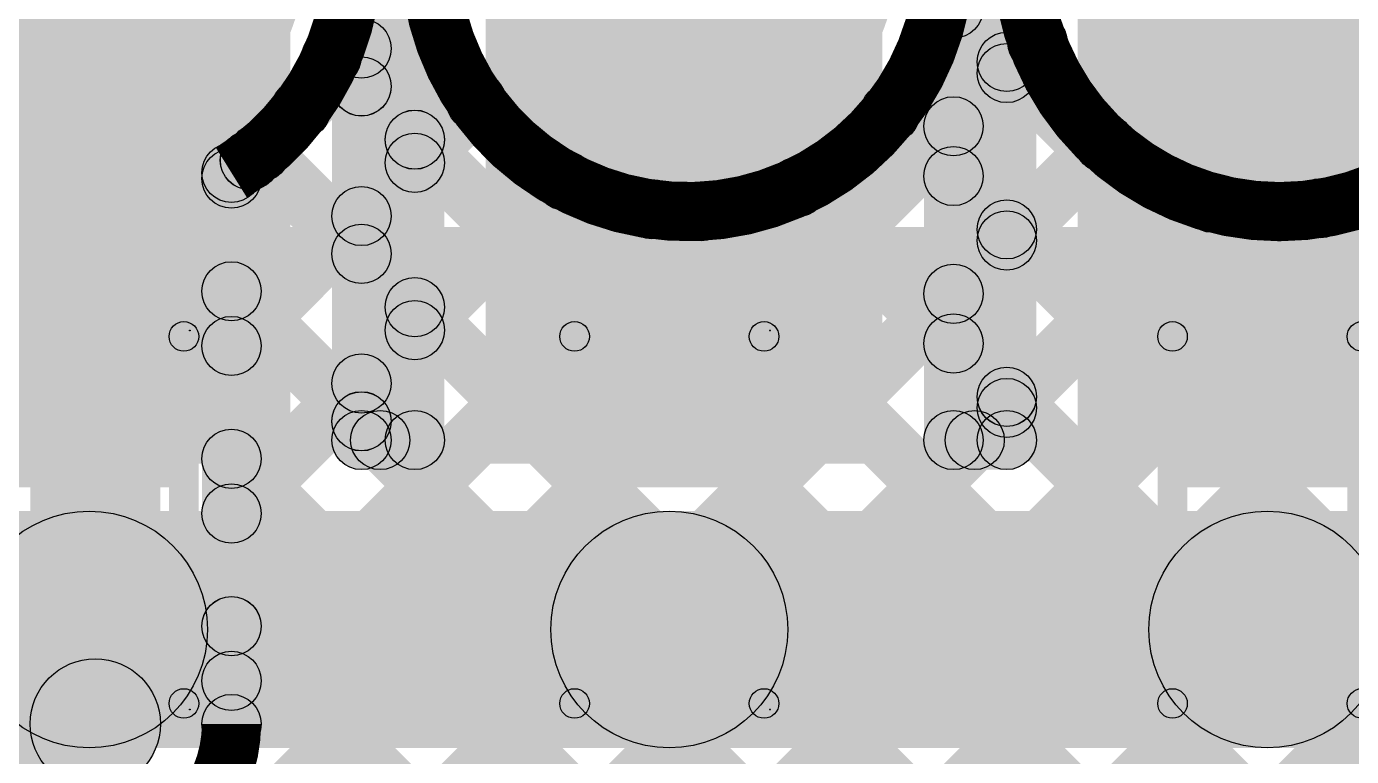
# Model space of a CAD drawing. Header units: millimetres. Extents: x -0.08 to 5.25, y -0.08 to 2.73.
# Drawn here: x 2.1694 to 2.3932, y 2.0815 to 2.2049 of the extents above; entities that cross this region are included whole.
import ezdxf

# ---------------------------------------------------------------- set-up
doc = ezdxf.new("R2010")
doc.units = ezdxf.units.MM
doc.header["$MEASUREMENT"] = 0
for name, color, linetype in [('BottomLayer', 5, 'Continuous'), ('BottomSolder', 6, 'Continuous'), ('PadHoleLayer', 156, 'Continuous'), ('TopLayer', 1, 'Continuous'), ('TopOverlay', 2, 'Continuous'), ('TopPaste', 8, 'Continuous'), ('TopSolder', 216, 'Continuous')]:
    doc.layers.add(name, color=color, linetype=linetype)

# ---------------------------------------------------------------- blocks, each defined once
blk = doc.blocks.new('C35445_10')
at = {"layer": 'BottomLayer'}
h = blk.add_hatch(color=5, dxfattribs=at)
edge = h.paths.add_edge_path()
edge.add_arc((0.15, 0), 0.0315, 0, 360)
h = blk.add_hatch(color=5, dxfattribs=at)
edge = h.paths.add_edge_path()
edge.add_arc((0.25, 0), 0.0315, 0, 360)
h = blk.add_hatch(color=5, dxfattribs=at)
edge = h.paths.add_edge_path()
edge.add_arc((0.35, 0), 0.0315, 0, 360)
at = {"layer": 'BottomSolder'}
h = blk.add_hatch(color=6, dxfattribs=at)
edge = h.paths.add_edge_path()
edge.add_arc((0.15, 0), 0.0355, 0, 360)
h = blk.add_hatch(color=6, dxfattribs=at)
edge = h.paths.add_edge_path()
edge.add_arc((0.25, 0), 0.0355, 0, 360)
h = blk.add_hatch(color=6, dxfattribs=at)
edge = h.paths.add_edge_path()
edge.add_arc((0.35, 0), 0.0355, 0, 360)
at = {"layer": 'PadHoleLayer'}
h = blk.add_hatch(color=156, dxfattribs=at)
edge = h.paths.add_edge_path()
edge.add_arc((0.15, 0), 0.01969, 0, 360)
h = blk.add_hatch(color=156, dxfattribs=at)
edge = h.paths.add_edge_path()
edge.add_arc((0.25, 0), 0.01969, 0, 360)
h = blk.add_hatch(color=156, dxfattribs=at)
edge = h.paths.add_edge_path()
edge.add_arc((0.35, 0), 0.01969, 0, 360)
at = {"layer": 'TopLayer'}
h = blk.add_hatch(color=1, dxfattribs=at)
edge = h.paths.add_edge_path()
edge.add_arc((0.15, 0), 0.0315, 0, 360)
h = blk.add_hatch(color=1, dxfattribs=at)
edge = h.paths.add_edge_path()
edge.add_arc((0.25, 0), 0.0315, 0, 360)
h = blk.add_hatch(color=1, dxfattribs=at)
edge = h.paths.add_edge_path()
edge.add_arc((0.35, 0), 0.0315, 0, 360)
at = {"layer": 'TopOverlay'}
blk.add_hatch(color=2, dxfattribs=at).paths.add_polyline_path([(0.51083, 0.05394), (0.51083, 0.04606), (-0.425, 0.04606), (-0.425, 0.05394)])
at = {"layer": 'TopSolder'}
h = blk.add_hatch(color=216, dxfattribs=at)
edge = h.paths.add_edge_path()
edge.add_arc((0.15, 0), 0.0355, 0, 360)
h = blk.add_hatch(color=216, dxfattribs=at)
edge = h.paths.add_edge_path()
edge.add_arc((0.25, 0), 0.0355, 0, 360)
h = blk.add_hatch(color=216, dxfattribs=at)
edge = h.paths.add_edge_path()
edge.add_arc((0.35, 0), 0.0355, 0, 360)
blk = doc.blocks.new('R__0402_12')
at = {"layer": 'TopLayer'}
for points in [[(-0.0275, -0.0125), (-0.0275, 0.0125), (-0.0095, 0.0125), (-0.0095, -0.0125)], [(0.0095, -0.0125), (0.0095, 0.0125), (0.0275, 0.0125), (0.0275, -0.0125)]]:
    blk.add_hatch(color=1, dxfattribs=at).paths.add_polyline_path(points)
at = {"layer": 'TopOverlay'}
h = blk.add_hatch(color=2, dxfattribs=at)
edge = h.paths.add_edge_path()
edge.add_arc((-0.031, 0.016), 0.0025, 0, 360)
h = blk.add_hatch(color=2, dxfattribs=at)
edge = h.paths.add_edge_path()
edge.add_arc((-0.031, 0.016), 0.0025, 0, 360)
for points in [[(-0.031, 0.0135), (-0.031, 0.0185), (0.031, 0.0185), (0.031, 0.0135)], [(-0.0335, 0.016), (-0.0285, 0.016), (-0.0285, -0.016), (-0.0335, -0.016)], [(0.0285, 0.016), (0.0335, 0.016), (0.0335, -0.016), (0.0285, -0.016)], [(-0.031, -0.0185), (-0.031, -0.0135), (0.031, -0.0135), (0.031, -0.0185)], [(-0.032, -0.01706), (-0.032, -0.01694), (0.032, -0.01694), (0.032, -0.01706)]]:
    blk.add_hatch(color=2, dxfattribs=at).paths.add_polyline_path(points)
h = blk.add_hatch(color=2, dxfattribs=at)
edge = h.paths.add_edge_path()
edge.add_arc((0.031, 0.016), 0.0025, 0, 360)
h = blk.add_hatch(color=2, dxfattribs=at)
edge = h.paths.add_edge_path()
edge.add_arc((0.031, 0.016), 0.0025, 0, 360)
h = blk.add_hatch(color=2, dxfattribs=at)
edge = h.paths.add_edge_path()
edge.add_arc((-0.031, -0.016), 0.0025, 0, 360)
h = blk.add_hatch(color=2, dxfattribs=at)
edge = h.paths.add_edge_path()
edge.add_arc((-0.031, -0.016), 0.0025, 0, 360)
h = blk.add_hatch(color=2, dxfattribs=at)
edge = h.paths.add_edge_path()
edge.add_arc((0.031, -0.016), 0.0025, 0, 360)
h = blk.add_hatch(color=2, dxfattribs=at)
edge = h.paths.add_edge_path()
edge.add_arc((0.031, -0.016), 0.0025, 0, 360)
h = blk.add_hatch(color=2, dxfattribs=at)
edge = h.paths.add_edge_path()
edge.add_arc((-0.032, -0.017), 0.0000635, 0, 360)
h = blk.add_hatch(color=2, dxfattribs=at)
edge = h.paths.add_edge_path()
edge.add_arc((0.032, -0.017), 0.0000635, 0, 360)
at = {"layer": 'TopPaste'}
for points in [[(-0.0275, -0.0125), (-0.0275, 0.0125), (-0.0095, 0.0125), (-0.0095, -0.0125)], [(0.0095, -0.0125), (0.0095, 0.0125), (0.0275, 0.0125), (0.0275, -0.0125)]]:
    blk.add_hatch(color=8, dxfattribs=at).paths.add_polyline_path(points)
at = {"layer": 'TopSolder'}
for points in [[(-0.0315, -0.0165), (-0.0315, 0.0165), (-0.0055, 0.0165), (-0.0055, -0.0165)], [(0.0055, -0.0165), (0.0055, 0.0165), (0.0315, 0.0165), (0.0315, -0.0165)]]:
    blk.add_hatch(color=216, dxfattribs=at).paths.add_polyline_path(points)
at = {"layer": 'TopOverlay'}
for centre, radius in [((-0.031, 0.016), 0.0025), ((-0.031, 0.016), 0.0025), ((0.031, 0.016), 0.0025), ((0.031, 0.016), 0.0025), ((-0.031, -0.016), 0.0025), ((-0.031, -0.016), 0.0025), ((0.031, -0.016), 0.0025), ((0.031, -0.016), 0.0025), ((-0.032, -0.017), 0.0000635), ((0.032, -0.017), 0.0000635)]:
    blk.add_circle(centre, radius, dxfattribs=at)
blk = doc.blocks.new('R__0402_23')
at = {"layer": 'TopLayer'}
for points in [[(-0.0275, -0.0125), (-0.0275, 0.0125), (-0.0095, 0.0125), (-0.0095, -0.0125)], [(0.0095, -0.0125), (0.0095, 0.0125), (0.0275, 0.0125), (0.0275, -0.0125)]]:
    blk.add_hatch(color=1, dxfattribs=at).paths.add_polyline_path(points)
at = {"layer": 'TopOverlay'}
h = blk.add_hatch(color=2, dxfattribs=at)
edge = h.paths.add_edge_path()
edge.add_arc((-0.031, 0.016), 0.0025, 0, 360)
h = blk.add_hatch(color=2, dxfattribs=at)
edge = h.paths.add_edge_path()
edge.add_arc((-0.031, 0.016), 0.0025, 0, 360)
for points in [[(-0.031, 0.0135), (-0.031, 0.0185), (0.031, 0.0185), (0.031, 0.0135)], [(-0.0335, 0.016), (-0.0285, 0.016), (-0.0285, -0.016), (-0.0335, -0.016)], [(0.0285, 0.016), (0.0335, 0.016), (0.0335, -0.016), (0.0285, -0.016)], [(-0.031, -0.0185), (-0.031, -0.0135), (0.031, -0.0135), (0.031, -0.0185)], [(-0.032, -0.01706), (-0.032, -0.01694), (0.032, -0.01694), (0.032, -0.01706)]]:
    blk.add_hatch(color=2, dxfattribs=at).paths.add_polyline_path(points)
h = blk.add_hatch(color=2, dxfattribs=at)
edge = h.paths.add_edge_path()
edge.add_arc((0.031, 0.016), 0.0025, 0, 360)
h = blk.add_hatch(color=2, dxfattribs=at)
edge = h.paths.add_edge_path()
edge.add_arc((0.031, 0.016), 0.0025, 0, 360)
h = blk.add_hatch(color=2, dxfattribs=at)
edge = h.paths.add_edge_path()
edge.add_arc((-0.031, -0.016), 0.0025, 0, 360)
h = blk.add_hatch(color=2, dxfattribs=at)
edge = h.paths.add_edge_path()
edge.add_arc((-0.031, -0.016), 0.0025, 0, 360)
h = blk.add_hatch(color=2, dxfattribs=at)
edge = h.paths.add_edge_path()
edge.add_arc((0.031, -0.016), 0.0025, 0, 360)
h = blk.add_hatch(color=2, dxfattribs=at)
edge = h.paths.add_edge_path()
edge.add_arc((0.031, -0.016), 0.0025, 0, 360)
h = blk.add_hatch(color=2, dxfattribs=at)
edge = h.paths.add_edge_path()
edge.add_arc((-0.032, -0.017), 0.0000635, 0, 360)
h = blk.add_hatch(color=2, dxfattribs=at)
edge = h.paths.add_edge_path()
edge.add_arc((0.032, -0.017), 0.0000635, 0, 360)
at = {"layer": 'TopPaste'}
for points in [[(-0.0275, -0.0125), (-0.0275, 0.0125), (-0.0095, 0.0125), (-0.0095, -0.0125)], [(0.0095, -0.0125), (0.0095, 0.0125), (0.0275, 0.0125), (0.0275, -0.0125)]]:
    blk.add_hatch(color=8, dxfattribs=at).paths.add_polyline_path(points)
at = {"layer": 'TopSolder'}
for points in [[(-0.0315, -0.0165), (-0.0315, 0.0165), (-0.0055, 0.0165), (-0.0055, -0.0165)], [(0.0055, -0.0165), (0.0055, 0.0165), (0.0315, 0.0165), (0.0315, -0.0165)]]:
    blk.add_hatch(color=216, dxfattribs=at).paths.add_polyline_path(points)
at = {"layer": 'TopOverlay'}
for centre, radius in [((-0.031, 0.016), 0.0025), ((-0.031, 0.016), 0.0025), ((0.031, 0.016), 0.0025), ((0.031, 0.016), 0.0025), ((-0.031, -0.016), 0.0025), ((-0.031, -0.016), 0.0025), ((0.031, -0.016), 0.0025), ((0.031, -0.016), 0.0025), ((-0.032, -0.017), 0.0000635), ((0.032, -0.017), 0.0000635)]:
    blk.add_circle(centre, radius, dxfattribs=at)
blk = doc.blocks.new('R__0402_34')
at = {"layer": 'TopLayer'}
for points in [[(-0.0275, -0.0125), (-0.0275, 0.0125), (-0.0095, 0.0125), (-0.0095, -0.0125)], [(0.0095, -0.0125), (0.0095, 0.0125), (0.0275, 0.0125), (0.0275, -0.0125)]]:
    blk.add_hatch(color=1, dxfattribs=at).paths.add_polyline_path(points)
at = {"layer": 'TopOverlay'}
h = blk.add_hatch(color=2, dxfattribs=at)
edge = h.paths.add_edge_path()
edge.add_arc((-0.031, 0.016), 0.0025, 0, 360)
h = blk.add_hatch(color=2, dxfattribs=at)
edge = h.paths.add_edge_path()
edge.add_arc((-0.031, 0.016), 0.0025, 0, 360)
for points in [[(-0.031, 0.0135), (-0.031, 0.0185), (0.031, 0.0185), (0.031, 0.0135)], [(-0.0335, 0.016), (-0.0285, 0.016), (-0.0285, -0.016), (-0.0335, -0.016)], [(0.0285, 0.016), (0.0335, 0.016), (0.0335, -0.016), (0.0285, -0.016)], [(-0.031, -0.0185), (-0.031, -0.0135), (0.031, -0.0135), (0.031, -0.0185)], [(-0.032, -0.01706), (-0.032, -0.01694), (0.032, -0.01694), (0.032, -0.01706)]]:
    blk.add_hatch(color=2, dxfattribs=at).paths.add_polyline_path(points)
h = blk.add_hatch(color=2, dxfattribs=at)
edge = h.paths.add_edge_path()
edge.add_arc((0.031, 0.016), 0.0025, 0, 360)
h = blk.add_hatch(color=2, dxfattribs=at)
edge = h.paths.add_edge_path()
edge.add_arc((0.031, 0.016), 0.0025, 0, 360)
h = blk.add_hatch(color=2, dxfattribs=at)
edge = h.paths.add_edge_path()
edge.add_arc((-0.031, -0.016), 0.0025, 0, 360)
h = blk.add_hatch(color=2, dxfattribs=at)
edge = h.paths.add_edge_path()
edge.add_arc((-0.031, -0.016), 0.0025, 0, 360)
h = blk.add_hatch(color=2, dxfattribs=at)
edge = h.paths.add_edge_path()
edge.add_arc((0.031, -0.016), 0.0025, 0, 360)
h = blk.add_hatch(color=2, dxfattribs=at)
edge = h.paths.add_edge_path()
edge.add_arc((0.031, -0.016), 0.0025, 0, 360)
h = blk.add_hatch(color=2, dxfattribs=at)
edge = h.paths.add_edge_path()
edge.add_arc((-0.032, -0.017), 0.0000635, 0, 360)
h = blk.add_hatch(color=2, dxfattribs=at)
edge = h.paths.add_edge_path()
edge.add_arc((0.032, -0.017), 0.0000635, 0, 360)
at = {"layer": 'TopPaste'}
for points in [[(-0.0275, -0.0125), (-0.0275, 0.0125), (-0.0095, 0.0125), (-0.0095, -0.0125)], [(0.0095, -0.0125), (0.0095, 0.0125), (0.0275, 0.0125), (0.0275, -0.0125)]]:
    blk.add_hatch(color=8, dxfattribs=at).paths.add_polyline_path(points)
at = {"layer": 'TopSolder'}
for points in [[(-0.0315, -0.0165), (-0.0315, 0.0165), (-0.0055, 0.0165), (-0.0055, -0.0165)], [(0.0055, -0.0165), (0.0055, 0.0165), (0.0315, 0.0165), (0.0315, -0.0165)]]:
    blk.add_hatch(color=216, dxfattribs=at).paths.add_polyline_path(points)
at = {"layer": 'TopOverlay'}
for centre, radius in [((-0.031, 0.016), 0.0025), ((-0.031, 0.016), 0.0025), ((0.031, 0.016), 0.0025), ((0.031, 0.016), 0.0025), ((-0.031, -0.016), 0.0025), ((-0.031, -0.016), 0.0025), ((0.031, -0.016), 0.0025), ((0.031, -0.016), 0.0025), ((-0.032, -0.017), 0.0000635), ((0.032, -0.017), 0.0000635)]:
    blk.add_circle(centre, radius, dxfattribs=at)

msp = doc.modelspace()

# ---------------------------------------------------------------- hatches: boundary and pattern name
at = {"layer": 'BottomLayer'}
for points in [[(2.19204, 2.08704), (2.17004, 2.08704), (2.17004, 2.21707), (2.19204, 2.21707)], [(2.21937, 2.18742), (2.21229, 2.19449), (2.23422, 2.21641), (2.24129, 2.20934)], [(2.21937, 2.18742), (2.2123, 2.1945), (2.23422, 2.21641), (2.24129, 2.20934)], [(2.32041, 2.20639), (2.32749, 2.21346), (2.66158, 1.87937), (2.65451, 1.87229)], [(2.32041, 2.20639), (2.32748, 2.21346), (2.66158, 1.87936), (2.65451, 1.87229)], [(1.98973, 1.84465), (1.98266, 1.85172), (2.33664, 2.20571), (2.34372, 2.19863)], [(1.98973, 1.84465), (1.98266, 1.85172), (2.33664, 2.20571), (2.34372, 2.19863)], [(2.21742, 2.19624), (2.22449, 2.20332), (2.57608, 1.85172), (2.56901, 1.84465)], [(2.21742, 2.19624), (2.22449, 2.20331), (2.57608, 1.85172), (2.56901, 1.84465)], [(2.10287, 1.84465), (2.0958, 1.85172), (2.44101, 2.19694), (2.44809, 2.18987)], [(2.10287, 1.84465), (2.0958, 1.85172), (2.44101, 2.19694), (2.44809, 2.18987)], [(2.20758, 2.14735), (2.20051, 2.15442), (2.24182, 2.19574), (2.24889, 2.18867)], [(2.20758, 2.14735), (2.20051, 2.15442), (2.24182, 2.19574), (2.24889, 2.18867)], [(2.31177, 2.18674), (2.31884, 2.19381), (2.65107, 1.86159), (2.64399, 1.85452)], [(2.31178, 2.18674), (2.31885, 2.19381), (2.65107, 1.86159), (2.644, 1.85452)], [(2.01802, 1.84465), (2.01095, 1.85172), (2.34793, 2.18871), (2.35501, 2.18164)], [(2.01802, 1.84465), (2.01095, 1.85172), (2.34793, 2.18871), (2.355, 2.18164)], [(2.2053, 2.18008), (2.21238, 2.18715), (2.5478, 1.85172), (2.54073, 1.84465)], [(2.2053, 2.18008), (2.21237, 2.18715), (2.5478, 1.85172), (2.54072, 1.84465)], [(2.20758, 2.17564), (2.20051, 2.18271), (2.20362, 2.18582), (2.21069, 2.17875)], [(2.20758, 2.17564), (2.20051, 2.18271), (2.20362, 2.18582), (2.21069, 2.17875)], [(2.07459, 1.84465), (2.06752, 1.85172), (2.39807, 2.18227), (2.40514, 2.1752)], [(2.07459, 1.84465), (2.06752, 1.85172), (2.39806, 2.18227), (2.40513, 2.1752)], [(2.13116, 1.84465), (2.12408, 1.85172), (2.45547, 2.18311), (2.46254, 2.17604)], [(2.13116, 1.84465), (2.12409, 1.85172), (2.45547, 2.18311), (2.46254, 2.17604)], [(2.20758, 2.11907), (2.20051, 2.12614), (2.25675, 2.18238), (2.26382, 2.17531)], [(2.20758, 2.11907), (2.20051, 2.12614), (2.25675, 2.18238), (2.26382, 2.17531)], [(2.20904, 2.08704), (2.19904, 2.08704), (2.19904, 2.18015), (2.20904, 2.18015)], [(2.20904, 2.08704), (2.19904, 2.08704), (2.19904, 2.18015), (2.20904, 2.18015)], [(2.29605, 2.17419), (2.30312, 2.18126), (2.63265, 1.85172), (2.62558, 1.84465)], [(2.29605, 2.17419), (2.30312, 2.18126), (2.63265, 1.85172), (2.62558, 1.84465)], [(2.0463, 1.84465), (2.03923, 1.85172), (2.36613, 2.17862), (2.3732, 2.17155)], [(2.0463, 1.84465), (2.03923, 1.85172), (2.36613, 2.17862), (2.3732, 2.17155)], [(2.15944, 1.84465), (2.15237, 1.85172), (2.47775, 2.17711), (2.48483, 2.17004)], [(2.15944, 1.84465), (2.15237, 1.85172), (2.47775, 2.17711), (2.48483, 2.17004)], [(2.20758, 2.09078), (2.20051, 2.09785), (2.27983, 2.17717), (2.2869, 2.1701)], [(2.20758, 2.09078), (2.20051, 2.09785), (2.27982, 2.17717), (2.2869, 2.1701)], [(2.27149, 2.17046), (2.27857, 2.17753), (2.60437, 1.85172), (2.5973, 1.84465)], [(2.27149, 2.17046), (2.27856, 2.17753), (2.60436, 1.85172), (2.59729, 1.84465)], [(2.38448, 2.1706), (2.39155, 2.17767), (2.66158, 1.90765), (2.65451, 1.90058)], [(2.38449, 2.1706), (2.39156, 2.17767), (2.66158, 1.90765), (2.65451, 1.90058)], [(2.20051, 2.15659), (2.20758, 2.16366), (2.51952, 1.85172), (2.51244, 1.84465)], [(2.20051, 2.15659), (2.20758, 2.16366), (2.51951, 1.85172), (2.51244, 1.84465)], [(2.20051, 2.1283), (2.20758, 2.13538), (2.49123, 1.85172), (2.48416, 1.84465)], [(2.20051, 2.1283), (2.20758, 2.13537), (2.49123, 1.85172), (2.48416, 1.84465)], [(2.20051, 2.10002), (2.20758, 2.10709), (2.46295, 1.85172), (2.45588, 1.84465)], [(2.20051, 2.10002), (2.20758, 2.10709), (2.46294, 1.85172), (2.45587, 1.84465)], [(1.99878, 1.88922), (1.98322, 1.90478), (2.17327, 2.09482), (2.18882, 2.07927)]]:
    msp.add_hatch(color=5, dxfattribs=at).paths.add_polyline_path(points)
h = msp.add_hatch(color=5, dxfattribs=at)
edge = h.paths.add_edge_path()
edge.add_arc((2.34018, 2.20217), 0.005, 0, 360)
h = msp.add_hatch(color=5, dxfattribs=at)
edge = h.paths.add_edge_path()
edge.add_arc((2.34018, 2.20217), 0.005, 0, 360)
h = msp.add_hatch(color=5, dxfattribs=at)
edge = h.paths.add_edge_path()
edge.add_arc((2.22096, 2.19978), 0.005, 0, 360)
h = msp.add_hatch(color=5, dxfattribs=at)
edge = h.paths.add_edge_path()
edge.add_arc((2.22096, 2.19978), 0.005, 0, 360)
h = msp.add_hatch(color=5, dxfattribs=at)
edge = h.paths.add_edge_path()
edge.add_arc((2.21583, 2.19096), 0.005, 0, 360)
h = msp.add_hatch(color=5, dxfattribs=at)
edge = h.paths.add_edge_path()
edge.add_arc((2.21583, 2.19096), 0.005, 0, 360)
h = msp.add_hatch(color=5, dxfattribs=at)
edge = h.paths.add_edge_path()
edge.add_arc((2.24536, 2.1922), 0.005, 0, 360)
h = msp.add_hatch(color=5, dxfattribs=at)
edge = h.paths.add_edge_path()
edge.add_arc((2.24536, 2.1922), 0.005, 0, 360)
h = msp.add_hatch(color=5, dxfattribs=at)
edge = h.paths.add_edge_path()
edge.add_arc((2.31531, 2.19028), 0.005, 0, 360)
h = msp.add_hatch(color=5, dxfattribs=at)
edge = h.paths.add_edge_path()
edge.add_arc((2.31531, 2.19028), 0.005, 0, 360)
h = msp.add_hatch(color=5, dxfattribs=at)
edge = h.paths.add_edge_path()
edge.add_arc((2.35147, 2.18518), 0.005, 0, 360)
h = msp.add_hatch(color=5, dxfattribs=at)
edge = h.paths.add_edge_path()
edge.add_arc((2.35147, 2.18518), 0.005, 0, 360)
h = msp.add_hatch(color=5, dxfattribs=at)
edge = h.paths.add_edge_path()
edge.add_arc((2.20715, 2.18228), 0.005, 0, 360)
h = msp.add_hatch(color=5, dxfattribs=at)
edge = h.paths.add_edge_path()
edge.add_arc((2.20716, 2.18228), 0.005, 0, 360)
h = msp.add_hatch(color=5, dxfattribs=at)
edge = h.paths.add_edge_path()
edge.add_arc((2.20884, 2.18361), 0.005, 0, 360)
h = msp.add_hatch(color=5, dxfattribs=at)
edge = h.paths.add_edge_path()
edge.add_arc((2.20884, 2.18361), 0.005, 0, 360)
h = msp.add_hatch(color=5, dxfattribs=at)
edge = h.paths.add_edge_path()
edge.add_arc((2.20404, 2.18015), 0.005, 0, 360)
h = msp.add_hatch(color=5, dxfattribs=at)
edge = h.paths.add_edge_path()
edge.add_arc((2.20404, 2.18015), 0.005, 0, 360)
h = msp.add_hatch(color=5, dxfattribs=at)
edge = h.paths.add_edge_path()
edge.add_arc((2.20404, 2.18015), 0.005, 0, 360)
h = msp.add_hatch(color=5, dxfattribs=at)
edge = h.paths.add_edge_path()
edge.add_arc((2.20404, 2.18015), 0.005, 0, 360)
h = msp.add_hatch(color=5, dxfattribs=at)
edge = h.paths.add_edge_path()
edge.add_arc((2.20404, 2.17917), 0.005, 0, 360)
h = msp.add_hatch(color=5, dxfattribs=at)
edge = h.paths.add_edge_path()
edge.add_arc((2.20404, 2.17917), 0.005, 0, 360)
h = msp.add_hatch(color=5, dxfattribs=at)
edge = h.paths.add_edge_path()
edge.add_arc((2.26029, 2.17885), 0.005, 0, 360)
h = msp.add_hatch(color=5, dxfattribs=at)
edge = h.paths.add_edge_path()
edge.add_arc((2.26029, 2.17885), 0.005, 0, 360)
h = msp.add_hatch(color=5, dxfattribs=at)
edge = h.paths.add_edge_path()
edge.add_arc((2.29958, 2.17772), 0.005, 0, 360)
h = msp.add_hatch(color=5, dxfattribs=at)
edge = h.paths.add_edge_path()
edge.add_arc((2.29958, 2.17772), 0.005, 0, 360)
h = msp.add_hatch(color=5, dxfattribs=at)
edge = h.paths.add_edge_path()
edge.add_arc((2.36967, 2.17509), 0.005, 0, 360)
h = msp.add_hatch(color=5, dxfattribs=at)
edge = h.paths.add_edge_path()
edge.add_arc((2.36967, 2.17509), 0.005, 0, 360)
h = msp.add_hatch(color=5, dxfattribs=at)
edge = h.paths.add_edge_path()
edge.add_arc((2.27503, 2.17399), 0.005, 0, 360)
h = msp.add_hatch(color=5, dxfattribs=at)
edge = h.paths.add_edge_path()
edge.add_arc((2.27503, 2.17399), 0.005, 0, 360)
h = msp.add_hatch(color=5, dxfattribs=at)
edge = h.paths.add_edge_path()
edge.add_arc((2.28336, 2.17364), 0.005, 0, 360)
h = msp.add_hatch(color=5, dxfattribs=at)
edge = h.paths.add_edge_path()
edge.add_arc((2.28336, 2.17364), 0.005, 0, 360)
h = msp.add_hatch(color=5, dxfattribs=at)
edge = h.paths.add_edge_path()
edge.add_arc((2.38802, 2.17414), 0.005, 0, 360)
h = msp.add_hatch(color=5, dxfattribs=at)
edge = h.paths.add_edge_path()
edge.add_arc((2.38802, 2.17414), 0.005, 0, 360)
h = msp.add_hatch(color=5, dxfattribs=at)
edge = h.paths.add_edge_path()
edge.add_arc((2.20404, 2.16012), 0.005, 0, 360)
h = msp.add_hatch(color=5, dxfattribs=at)
edge = h.paths.add_edge_path()
edge.add_arc((2.20404, 2.16012), 0.005, 0, 360)
h = msp.add_hatch(color=5, dxfattribs=at)
edge = h.paths.add_edge_path()
edge.add_arc((2.20404, 2.15089), 0.005, 0, 360)
h = msp.add_hatch(color=5, dxfattribs=at)
edge = h.paths.add_edge_path()
edge.add_arc((2.20404, 2.15089), 0.005, 0, 360)
h = msp.add_hatch(color=5, dxfattribs=at)
edge = h.paths.add_edge_path()
edge.add_arc((2.20404, 2.13184), 0.005, 0, 360)
h = msp.add_hatch(color=5, dxfattribs=at)
edge = h.paths.add_edge_path()
edge.add_arc((2.20404, 2.13184), 0.005, 0, 360)
h = msp.add_hatch(color=5, dxfattribs=at)
edge = h.paths.add_edge_path()
edge.add_arc((2.20404, 2.1226), 0.005, 0, 360)
h = msp.add_hatch(color=5, dxfattribs=at)
edge = h.paths.add_edge_path()
edge.add_arc((2.20404, 2.1226), 0.005, 0, 360)
h = msp.add_hatch(color=5, dxfattribs=at)
edge = h.paths.add_edge_path()
edge.add_arc((2.20404, 2.10356), 0.005, 0, 360)
h = msp.add_hatch(color=5, dxfattribs=at)
edge = h.paths.add_edge_path()
edge.add_arc((2.20404, 2.10355), 0.005, 0, 360)
h = msp.add_hatch(color=5, dxfattribs=at)
edge = h.paths.add_edge_path()
edge.add_arc((2.18104, 2.08704), 0.011, 0, 360)
h = msp.add_hatch(color=5, dxfattribs=at)
edge = h.paths.add_edge_path()
edge.add_arc((2.18104, 2.08704), 0.011, 0, 360)
h = msp.add_hatch(color=5, dxfattribs=at)
edge = h.paths.add_edge_path()
edge.add_arc((2.20404, 2.09432), 0.005, 0, 360)
h = msp.add_hatch(color=5, dxfattribs=at)
edge = h.paths.add_edge_path()
edge.add_arc((2.20404, 2.09432), 0.005, 0, 360)
h = msp.add_hatch(color=5, dxfattribs=at)
edge = h.paths.add_edge_path()
edge.add_arc((2.20404, 2.08704), 0.005, 0, 360)
h = msp.add_hatch(color=5, dxfattribs=at)
edge = h.paths.add_edge_path()
edge.add_arc((2.20404, 2.08704), 0.005, 0, 360)
h = msp.add_hatch(color=5, dxfattribs=at)
edge = h.paths.add_edge_path()
edge.add_arc((2.20404, 2.08704), 0.005, 0, 360)
h = msp.add_hatch(color=5, dxfattribs=at)
edge = h.paths.add_edge_path()
edge.add_arc((2.20404, 2.08704), 0.005, 0, 360)
h = msp.add_hatch(color=5, dxfattribs=at)
edge = h.paths.add_edge_path()
edge.add_arc((2.20404, 2.08704), 0.005, 0, 360)
h = msp.add_hatch(color=5, dxfattribs=at)
edge = h.paths.add_edge_path()
edge.add_arc((2.20404, 2.08704), 0.005, 0, 360)
h = msp.add_hatch(color=5, dxfattribs=at)
edge = h.paths.add_edge_path()
edge.add_arc((2.20192, 2.07739), 0.005, 0, 360)
h = msp.add_hatch(color=5, dxfattribs=at)
edge = h.paths.add_edge_path()
edge.add_arc((2.20192, 2.07739), 0.005, 0, 360)
at = {"layer": 'TopLayer'}
for points in [[(2.231, 2.135), (2.221, 2.135), (2.221, 2.273), (2.231, 2.273)], [(2.231, 2.135), (2.221, 2.135), (2.221, 2.273), (2.231, 2.273)], [(2.24, 2.135), (2.23, 2.135), (2.23, 2.273), (2.24, 2.273)], [(2.24, 2.135), (2.23, 2.135), (2.23, 2.273), (2.24, 2.273)], [(2.331, 2.135), (2.321, 2.135), (2.321, 2.273), (2.331, 2.273)], [(2.331, 2.135), (2.321, 2.135), (2.321, 2.273), (2.331, 2.273)], [(2.34, 2.135), (2.33, 2.135), (2.33, 2.273), (2.34, 2.273)], [(2.34, 2.135), (2.33, 2.135), (2.33, 2.273), (2.34, 2.273)], [(2.147, 2.131), (2.214, 2.131), (2.214, 2.261), (2.147, 2.261)], [(2.247, 2.131), (2.314, 2.131), (2.314, 2.261), (2.247, 2.261)], [(2.347, 2.131), (2.414, 2.131), (2.414, 2.261), (2.347, 2.261)], [(2.22954, 2.19759), (2.22246, 2.20466), (2.23146, 2.21366), (2.23854, 2.20659)], [(2.22954, 2.19759), (2.22246, 2.20466), (2.23146, 2.21366), (2.23854, 2.20659)], [(2.32246, 2.20434), (2.32954, 2.21141), (2.33854, 2.20241), (2.33146, 2.19534)], [(2.32246, 2.20434), (2.32954, 2.21141), (2.33854, 2.20241), (2.33146, 2.19534)], [(2.32954, 2.18445), (2.32246, 2.19153), (2.33146, 2.20053), (2.33854, 2.19345)], [(2.32954, 2.18445), (2.32246, 2.19153), (2.33146, 2.20053), (2.33854, 2.19345)], [(2.22246, 2.1912), (2.22954, 2.19827), (2.23854, 2.18927), (2.23146, 2.1822)], [(2.22246, 2.1912), (2.22954, 2.19827), (2.23854, 2.18927), (2.23146, 2.1822)], [(2.22954, 2.16931), (2.22246, 2.17638), (2.23146, 2.18538), (2.23854, 2.17831)], [(2.22954, 2.16931), (2.22246, 2.17638), (2.23146, 2.18538), (2.23854, 2.17831)], [(2.32246, 2.17605), (2.32954, 2.18313), (2.33854, 2.17413), (2.33146, 2.16705)], [(2.32246, 2.17605), (2.32954, 2.18312), (2.33854, 2.17412), (2.33146, 2.16705)], [(2.32954, 2.15617), (2.32246, 2.16324), (2.33146, 2.17224), (2.33854, 2.16517)], [(2.32954, 2.15617), (2.32246, 2.16324), (2.33146, 2.17224), (2.33854, 2.16517)], [(2.22246, 2.16292), (2.22954, 2.16999), (2.23854, 2.16099), (2.23146, 2.15392)], [(2.22246, 2.16291), (2.22954, 2.16998), (2.23854, 2.16098), (2.23146, 2.15391)], [(2.22954, 2.14102), (2.22246, 2.14809), (2.23146, 2.15709), (2.23854, 2.15002)], [(2.22954, 2.14102), (2.22246, 2.14809), (2.23146, 2.15709), (2.23854, 2.15002)], [(2.32246, 2.14777), (2.32954, 2.15484), (2.33854, 2.14584), (2.33146, 2.13877)], [(2.32246, 2.14777), (2.32954, 2.15484), (2.33854, 2.14584), (2.33146, 2.13877)], [(2.33311, 2.13146), (2.32604, 2.13854), (2.33146, 2.14396), (2.33854, 2.13689)], [(2.33311, 2.13146), (2.32604, 2.13854), (2.33146, 2.14396), (2.33854, 2.13689)], [(2.22246, 2.13463), (2.22954, 2.1417), (2.2327, 2.13854), (2.22563, 2.13146)], [(2.22246, 2.13463), (2.22954, 2.1417), (2.2327, 2.13854), (2.22563, 2.13146)], [(2.226, 2.13), (2.226, 2.14), (2.235, 2.14), (2.235, 2.13)], [(2.226, 2.13), (2.226, 2.14), (2.235, 2.14), (2.235, 2.13)], [(2.326, 2.13), (2.326, 2.14), (2.335, 2.14), (2.335, 2.13)], [(2.326, 2.13), (2.326, 2.14), (2.335, 2.14), (2.335, 2.13)], [(2.147, 2.083), (2.197, 2.083), (2.197, 2.123), (2.147, 2.123)], [(2.18, 2.083), (2.18, 2.123), (2.278, 2.123), (2.278, 2.083)], [(2.278, 2.083), (2.278, 2.123), (2.379, 2.123), (2.379, 2.083)], [(2.379, 2.083), (2.379, 2.123), (2.481, 2.123), (2.481, 2.083)]]:
    msp.add_hatch(color=1, dxfattribs=at).paths.add_polyline_path(points)
h = msp.add_hatch(color=1, dxfattribs=at)
edge = h.paths.add_edge_path()
edge.add_arc((2.326, 2.20787), 0.005, 0, 360)
h = msp.add_hatch(color=1, dxfattribs=at)
edge = h.paths.add_edge_path()
edge.add_arc((2.326, 2.20787), 0.005, 0, 360)
h = msp.add_hatch(color=1, dxfattribs=at)
edge = h.paths.add_edge_path()
edge.add_arc((2.226, 2.20113), 0.005, 0, 360)
h = msp.add_hatch(color=1, dxfattribs=at)
edge = h.paths.add_edge_path()
edge.add_arc((2.226, 2.20113), 0.005, 0, 360)
h = msp.add_hatch(color=1, dxfattribs=at)
edge = h.paths.add_edge_path()
edge.add_arc((2.335, 2.19887), 0.005, 0, 360)
h = msp.add_hatch(color=1, dxfattribs=at)
edge = h.paths.add_edge_path()
edge.add_arc((2.335, 2.19887), 0.005, 0, 360)
h = msp.add_hatch(color=1, dxfattribs=at)
edge = h.paths.add_edge_path()
edge.add_arc((2.335, 2.19699), 0.005, 0, 360)
h = msp.add_hatch(color=1, dxfattribs=at)
edge = h.paths.add_edge_path()
edge.add_arc((2.335, 2.19699), 0.005, 0, 360)
h = msp.add_hatch(color=1, dxfattribs=at)
edge = h.paths.add_edge_path()
edge.add_arc((2.226, 2.19474), 0.005, 0, 360)
h = msp.add_hatch(color=1, dxfattribs=at)
edge = h.paths.add_edge_path()
edge.add_arc((2.226, 2.19473), 0.005, 0, 360)
h = msp.add_hatch(color=1, dxfattribs=at)
edge = h.paths.add_edge_path()
edge.add_arc((2.326, 2.18799), 0.005, 0, 360)
h = msp.add_hatch(color=1, dxfattribs=at)
edge = h.paths.add_edge_path()
edge.add_arc((2.326, 2.18799), 0.005, 0, 360)
h = msp.add_hatch(color=1, dxfattribs=at)
edge = h.paths.add_edge_path()
edge.add_arc((2.235, 2.18574), 0.005, 0, 360)
h = msp.add_hatch(color=1, dxfattribs=at)
edge = h.paths.add_edge_path()
edge.add_arc((2.235, 2.18573), 0.005, 0, 360)
h = msp.add_hatch(color=1, dxfattribs=at)
edge = h.paths.add_edge_path()
edge.add_arc((2.235, 2.18184), 0.005, 0, 360)
h = msp.add_hatch(color=1, dxfattribs=at)
edge = h.paths.add_edge_path()
edge.add_arc((2.235, 2.18184), 0.005, 0, 360)
h = msp.add_hatch(color=1, dxfattribs=at)
edge = h.paths.add_edge_path()
edge.add_arc((2.326, 2.17959), 0.005, 0, 360)
h = msp.add_hatch(color=1, dxfattribs=at)
edge = h.paths.add_edge_path()
edge.add_arc((2.326, 2.17959), 0.005, 0, 360)
h = msp.add_hatch(color=1, dxfattribs=at)
edge = h.paths.add_edge_path()
edge.add_arc((2.226, 2.17284), 0.005, 0, 360)
h = msp.add_hatch(color=1, dxfattribs=at)
edge = h.paths.add_edge_path()
edge.add_arc((2.226, 2.17284), 0.005, 0, 360)
h = msp.add_hatch(color=1, dxfattribs=at)
edge = h.paths.add_edge_path()
edge.add_arc((2.335, 2.17059), 0.005, 0, 360)
h = msp.add_hatch(color=1, dxfattribs=at)
edge = h.paths.add_edge_path()
edge.add_arc((2.335, 2.17059), 0.005, 0, 360)
h = msp.add_hatch(color=1, dxfattribs=at)
edge = h.paths.add_edge_path()
edge.add_arc((2.335, 2.16871), 0.005, 0, 360)
h = msp.add_hatch(color=1, dxfattribs=at)
edge = h.paths.add_edge_path()
edge.add_arc((2.335, 2.16871), 0.005, 0, 360)
h = msp.add_hatch(color=1, dxfattribs=at)
edge = h.paths.add_edge_path()
edge.add_arc((2.226, 2.16645), 0.005, 0, 360)
h = msp.add_hatch(color=1, dxfattribs=at)
edge = h.paths.add_edge_path()
edge.add_arc((2.226, 2.16645), 0.005, 0, 360)
h = msp.add_hatch(color=1, dxfattribs=at)
edge = h.paths.add_edge_path()
edge.add_arc((2.326, 2.15971), 0.005, 0, 360)
h = msp.add_hatch(color=1, dxfattribs=at)
edge = h.paths.add_edge_path()
edge.add_arc((2.326, 2.15971), 0.005, 0, 360)
h = msp.add_hatch(color=1, dxfattribs=at)
edge = h.paths.add_edge_path()
edge.add_arc((2.235, 2.15745), 0.005, 0, 360)
h = msp.add_hatch(color=1, dxfattribs=at)
edge = h.paths.add_edge_path()
edge.add_arc((2.235, 2.15745), 0.005, 0, 360)
h = msp.add_hatch(color=1, dxfattribs=at)
edge = h.paths.add_edge_path()
edge.add_arc((2.235, 2.15356), 0.005, 0, 360)
h = msp.add_hatch(color=1, dxfattribs=at)
edge = h.paths.add_edge_path()
edge.add_arc((2.235, 2.15356), 0.005, 0, 360)
h = msp.add_hatch(color=1, dxfattribs=at)
edge = h.paths.add_edge_path()
edge.add_arc((2.326, 2.15131), 0.005, 0, 360)
h = msp.add_hatch(color=1, dxfattribs=at)
edge = h.paths.add_edge_path()
edge.add_arc((2.326, 2.1513), 0.005, 0, 360)
h = msp.add_hatch(color=1, dxfattribs=at)
edge = h.paths.add_edge_path()
edge.add_arc((2.226, 2.14456), 0.005, 0, 360)
h = msp.add_hatch(color=1, dxfattribs=at)
edge = h.paths.add_edge_path()
edge.add_arc((2.226, 2.14456), 0.005, 0, 360)
h = msp.add_hatch(color=1, dxfattribs=at)
edge = h.paths.add_edge_path()
edge.add_arc((2.335, 2.14231), 0.005, 0, 360)
h = msp.add_hatch(color=1, dxfattribs=at)
edge = h.paths.add_edge_path()
edge.add_arc((2.335, 2.1423), 0.005, 0, 360)
h = msp.add_hatch(color=1, dxfattribs=at)
edge = h.paths.add_edge_path()
edge.add_arc((2.335, 2.14042), 0.005, 0, 360)
h = msp.add_hatch(color=1, dxfattribs=at)
edge = h.paths.add_edge_path()
edge.add_arc((2.335, 2.14042), 0.005, 0, 360)
h = msp.add_hatch(color=1, dxfattribs=at)
edge = h.paths.add_edge_path()
edge.add_arc((2.226, 2.13817), 0.005, 0, 360)
h = msp.add_hatch(color=1, dxfattribs=at)
edge = h.paths.add_edge_path()
edge.add_arc((2.226, 2.13816), 0.005, 0, 360)
h = msp.add_hatch(color=1, dxfattribs=at)
edge = h.paths.add_edge_path()
edge.add_arc((2.226, 2.135), 0.005, 0, 360)
h = msp.add_hatch(color=1, dxfattribs=at)
edge = h.paths.add_edge_path()
edge.add_arc((2.226, 2.135), 0.005, 0, 360)
h = msp.add_hatch(color=1, dxfattribs=at)
edge = h.paths.add_edge_path()
edge.add_arc((2.226, 2.135), 0.005, 0, 360)
h = msp.add_hatch(color=1, dxfattribs=at)
edge = h.paths.add_edge_path()
edge.add_arc((2.226, 2.135), 0.005, 0, 360)
h = msp.add_hatch(color=1, dxfattribs=at)
edge = h.paths.add_edge_path()
edge.add_arc((2.22917, 2.135), 0.005, 0, 360)
h = msp.add_hatch(color=1, dxfattribs=at)
edge = h.paths.add_edge_path()
edge.add_arc((2.22917, 2.135), 0.005, 0, 360)
h = msp.add_hatch(color=1, dxfattribs=at)
edge = h.paths.add_edge_path()
edge.add_arc((2.235, 2.135), 0.005, 0, 360)
h = msp.add_hatch(color=1, dxfattribs=at)
edge = h.paths.add_edge_path()
edge.add_arc((2.235, 2.135), 0.005, 0, 360)
h = msp.add_hatch(color=1, dxfattribs=at)
edge = h.paths.add_edge_path()
edge.add_arc((2.235, 2.135), 0.005, 0, 360)
h = msp.add_hatch(color=1, dxfattribs=at)
edge = h.paths.add_edge_path()
edge.add_arc((2.235, 2.135), 0.005, 0, 360)
h = msp.add_hatch(color=1, dxfattribs=at)
edge = h.paths.add_edge_path()
edge.add_arc((2.326, 2.135), 0.005, 0, 360)
h = msp.add_hatch(color=1, dxfattribs=at)
edge = h.paths.add_edge_path()
edge.add_arc((2.326, 2.135), 0.005, 0, 360)
h = msp.add_hatch(color=1, dxfattribs=at)
edge = h.paths.add_edge_path()
edge.add_arc((2.326, 2.135), 0.005, 0, 360)
h = msp.add_hatch(color=1, dxfattribs=at)
edge = h.paths.add_edge_path()
edge.add_arc((2.326, 2.135), 0.005, 0, 360)
h = msp.add_hatch(color=1, dxfattribs=at)
edge = h.paths.add_edge_path()
edge.add_arc((2.32958, 2.135), 0.005, 0, 360)
h = msp.add_hatch(color=1, dxfattribs=at)
edge = h.paths.add_edge_path()
edge.add_arc((2.32958, 2.135), 0.005, 0, 360)
h = msp.add_hatch(color=1, dxfattribs=at)
edge = h.paths.add_edge_path()
edge.add_arc((2.335, 2.135), 0.005, 0, 360)
h = msp.add_hatch(color=1, dxfattribs=at)
edge = h.paths.add_edge_path()
edge.add_arc((2.335, 2.135), 0.005, 0, 360)
h = msp.add_hatch(color=1, dxfattribs=at)
edge = h.paths.add_edge_path()
edge.add_arc((2.335, 2.135), 0.005, 0, 360)
h = msp.add_hatch(color=1, dxfattribs=at)
edge = h.paths.add_edge_path()
edge.add_arc((2.335, 2.135), 0.005, 0, 360)
h = msp.add_hatch(color=1, dxfattribs=at)
edge = h.paths.add_edge_path()
edge.add_arc((2.18, 2.103), 0.02, 0, 360)
h = msp.add_hatch(color=1, dxfattribs=at)
edge = h.paths.add_edge_path()
edge.add_arc((2.278, 2.103), 0.02, 0, 360)
h = msp.add_hatch(color=1, dxfattribs=at)
edge = h.paths.add_edge_path()
edge.add_arc((2.278, 2.103), 0.02, 0, 360)
h = msp.add_hatch(color=1, dxfattribs=at)
edge = h.paths.add_edge_path()
edge.add_arc((2.379, 2.103), 0.02, 0, 360)
h = msp.add_hatch(color=1, dxfattribs=at)
edge = h.paths.add_edge_path()
edge.add_arc((2.379, 2.103), 0.02, 0, 360)

# ---------------------------------------------------------------- linework, layer by layer
at = {"layer": 'BottomLayer', "const_width": 0.01}
for points in [[(2.15804, 2.18015, -1.698964), (2.22454, 2.21707)], [(2.15804, 2.18015, -1.698964), (2.22454, 2.21707)], [(2.32454, 2.21707, -1.12116), (2.23868, 2.22691)], [(2.32454, 2.21707, -1.12116), (2.23868, 2.22691)], [(2.22454, 2.21707, -0.258975), (2.20404, 2.18015)], [(2.22454, 2.21707, -0.258975), (2.20404, 2.18015)], [(2.20404, 2.08704, -0.198912), (2.19731, 2.07078)], [(2.20404, 2.08704, -0.198912), (2.19731, 2.07078)], [(2.20404, 2.08704, -0.198912), (2.19731, 2.07078)], [(2.20404, 2.08704, -0.198912), (2.19731, 2.07078)]]:
    msp.add_lwpolyline(points, format="xyb", dxfattribs=at)
msp.add_lwpolyline([(2.42454, 2.21707, 1), (2.33755, 2.21707, 1)], format="xyb", close=True, dxfattribs=at)
msp.add_lwpolyline([(2.42454, 2.21707, 1), (2.33755, 2.21707, 1)], format="xyb", close=True, dxfattribs=at)
at = {"layer": 'BottomLayer'}
for centre, radius in [((2.34018, 2.20217), 0.005), ((2.34018, 2.20217), 0.005), ((2.22096, 2.19978), 0.005), ((2.22096, 2.19978), 0.005), ((2.21583, 2.19096), 0.005), ((2.21583, 2.19096), 0.005), ((2.24536, 2.1922), 0.005), ((2.24536, 2.1922), 0.005), ((2.31531, 2.19028), 0.005), ((2.31531, 2.19028), 0.005), ((2.35147, 2.18518), 0.005), ((2.35147, 2.18518), 0.005), ((2.20715, 2.18228), 0.005), ((2.20716, 2.18228), 0.005), ((2.20884, 2.18361), 0.005), ((2.20884, 2.18361), 0.005), ((2.20404, 2.18015), 0.005), ((2.20404, 2.18015), 0.005), ((2.20404, 2.18015), 0.005), ((2.20404, 2.18015), 0.005), ((2.20404, 2.17917), 0.005), ((2.20404, 2.17917), 0.005), ((2.26029, 2.17885), 0.005), ((2.26029, 2.17885), 0.005), ((2.29958, 2.17772), 0.005), ((2.29958, 2.17772), 0.005), ((2.36967, 2.17509), 0.005), ((2.36967, 2.17509), 0.005), ((2.27503, 2.17399), 0.005), ((2.27503, 2.17399), 0.005), ((2.28336, 2.17364), 0.005), ((2.28336, 2.17364), 0.005), ((2.38802, 2.17414), 0.005), ((2.38802, 2.17414), 0.005), ((2.20404, 2.16012), 0.005), ((2.20404, 2.16012), 0.005), ((2.20404, 2.15089), 0.005), ((2.20404, 2.15089), 0.005), ((2.20404, 2.13184), 0.005), ((2.20404, 2.13184), 0.005), ((2.20404, 2.1226), 0.005), ((2.20404, 2.1226), 0.005), ((2.20404, 2.10356), 0.005), ((2.20404, 2.10355), 0.005), ((2.18104, 2.08704), 0.011), ((2.18104, 2.08704), 0.011), ((2.20404, 2.09432), 0.005), ((2.20404, 2.09432), 0.005), ((2.20404, 2.08704), 0.005), ((2.20404, 2.08704), 0.005), ((2.20404, 2.08704), 0.005), ((2.20404, 2.08704), 0.005), ((2.20404, 2.08704), 0.005), ((2.20404, 2.08704), 0.005), ((2.20192, 2.07739), 0.005), ((2.20192, 2.07739), 0.005)]:
    msp.add_circle(centre, radius, dxfattribs=at)
at = {"layer": 'TopLayer'}
for centre, radius in [((2.326, 2.20787), 0.005), ((2.326, 2.20787), 0.005), ((2.226, 2.20113), 0.005), ((2.226, 2.20113), 0.005), ((2.335, 2.19887), 0.005), ((2.335, 2.19887), 0.005), ((2.335, 2.19699), 0.005), ((2.335, 2.19699), 0.005), ((2.226, 2.19474), 0.005), ((2.226, 2.19473), 0.005), ((2.326, 2.18799), 0.005), ((2.326, 2.18799), 0.005), ((2.235, 2.18574), 0.005), ((2.235, 2.18573), 0.005), ((2.235, 2.18184), 0.005), ((2.235, 2.18184), 0.005), ((2.326, 2.17959), 0.005), ((2.326, 2.17959), 0.005), ((2.226, 2.17284), 0.005), ((2.226, 2.17284), 0.005), ((2.335, 2.17059), 0.005), ((2.335, 2.17059), 0.005), ((2.335, 2.16871), 0.005), ((2.335, 2.16871), 0.005), ((2.226, 2.16645), 0.005), ((2.226, 2.16645), 0.005), ((2.326, 2.15971), 0.005), ((2.326, 2.15971), 0.005), ((2.235, 2.15745), 0.005), ((2.235, 2.15745), 0.005), ((2.235, 2.15356), 0.005), ((2.235, 2.15356), 0.005), ((2.326, 2.15131), 0.005), ((2.326, 2.1513), 0.005), ((2.226, 2.14456), 0.005), ((2.226, 2.14456), 0.005), ((2.335, 2.14231), 0.005), ((2.335, 2.1423), 0.005), ((2.335, 2.14042), 0.005), ((2.335, 2.14042), 0.005), ((2.226, 2.13817), 0.005), ((2.226, 2.13816), 0.005), ((2.226, 2.135), 0.005), ((2.226, 2.135), 0.005), ((2.226, 2.135), 0.005), ((2.226, 2.135), 0.005), ((2.22917, 2.135), 0.005), ((2.22917, 2.135), 0.005), ((2.235, 2.135), 0.005), ((2.235, 2.135), 0.005), ((2.235, 2.135), 0.005), ((2.235, 2.135), 0.005), ((2.326, 2.135), 0.005), ((2.326, 2.135), 0.005), ((2.326, 2.135), 0.005), ((2.326, 2.135), 0.005), ((2.32958, 2.135), 0.005), ((2.32958, 2.135), 0.005), ((2.335, 2.135), 0.005), ((2.335, 2.135), 0.005), ((2.335, 2.135), 0.005), ((2.335, 2.135), 0.005), ((2.18, 2.103), 0.02), ((2.278, 2.103), 0.02), ((2.278, 2.103), 0.02), ((2.379, 2.103), 0.02), ((2.379, 2.103), 0.02)]:
    msp.add_circle(centre, radius, dxfattribs=at)

# ---------------------------------------------------------------- block references
for name, p, rotation in [('C35445_10', (2.53104, 2.21707), 180), ('R__0402_12', (2.18, 2.1215), 90), ('R__0402_23', (2.278, 2.1215), 90), ('R__0402_34', (2.379, 2.1215), 90)]:
    msp.add_blockref(name, p, dxfattribs=dict(rotation=rotation))

doc.saveas('drawing.dxf')
